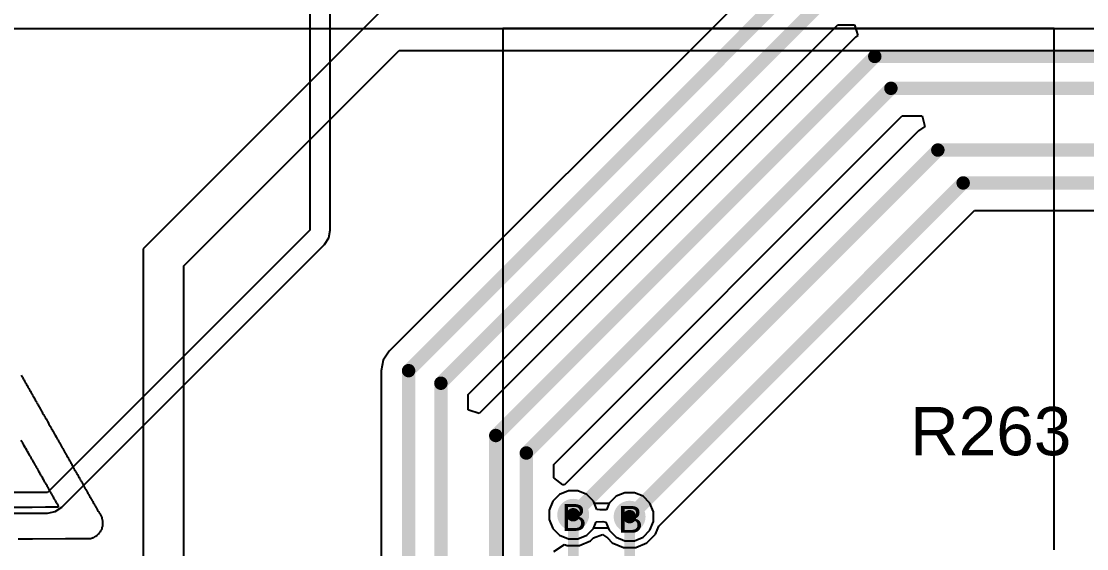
# Model space of a CAD drawing. Header units: inches. Extents: x 0 to 5379, y 0 to 5429.
# Drawn here: x 128.15 to 148.3, y 62.58 to 72.55 of the extents above; entities that cross this region are included whole.
import ezdxf

# ---------------------------------------------------------------- set-up
doc = ezdxf.new("R2010")
doc.units = ezdxf.units.IN
for name, color, linetype in [('Bottom Layer', 5, 'Continuous'), ('Bottom Solder', 6, 'Continuous'), ('Drill Drawing', 1, 'Continuous'), ('GND01', 16, 'Continuous'), ('GND02', 76, 'Continuous'), ('PWR', 156, 'Continuous'), ('SIG 01', 90, 'Continuous'), ('Top Layer', 1, 'Continuous'), ('Top Overlay', 2, 'Continuous'), ('Top Solder', 216, 'Continuous'), ('Via Holes', 16, 'Continuous')]:
    doc.layers.add(name, color=color, linetype=linetype)
doc.styles.add('Arial', font='', dxfattribs={"height": 0.2})
doc.styles.get('Arial').set_extended_font_data('Arial')

msp = doc.modelspace()

# ---------------------------------------------------------------- hatches: boundary and pattern name
at = {"layer": 'Bottom Layer'}
h = msp.add_hatch(color=5, dxfattribs=at)
edge = h.paths.add_edge_path()
edge.add_arc((138.587, 63.221), 0.2, 0, 360)
h = msp.add_hatch(color=5, dxfattribs=at)
edge = h.paths.add_edge_path()
edge.add_arc((139.654, 63.185), 0.2, 0, 360)
at = {"layer": 'Bottom Solder'}
h = msp.add_hatch(color=6, dxfattribs=at)
edge = h.paths.add_edge_path()
edge.add_arc((138.587, 63.221), 0.302, 0, 360)
h = msp.add_hatch(color=6, dxfattribs=at)
edge = h.paths.add_edge_path()
edge.add_arc((139.654, 63.185), 0.302, 0, 360)
at = {"layer": 'GND01'}
h = msp.add_hatch(color=16, dxfattribs=at)
edge = h.paths.add_edge_path()
edge.add_arc((138.587, 63.221), 0.2, 0, 360)
h = msp.add_hatch(color=16, dxfattribs=at)
edge = h.paths.add_edge_path()
edge.add_arc((139.654, 63.185), 0.2, 0, 360)
at = {"layer": 'GND02'}
h = msp.add_hatch(color=76, dxfattribs=at)
edge = h.paths.add_edge_path()
edge.add_arc((138.587, 63.221), 0.2, 0, 360)
h = msp.add_hatch(color=76, dxfattribs=at)
edge = h.paths.add_edge_path()
edge.add_arc((139.654, 63.185), 0.2, 0, 360)
at = {"layer": 'PWR'}
h = msp.add_hatch(color=156, dxfattribs=at)
edge = h.paths.add_edge_path()
edge.add_arc((138.587, 63.221), 0.2, 0, 360)
h = msp.add_hatch(color=156, dxfattribs=at)
edge = h.paths.add_edge_path()
edge.add_arc((139.654, 63.185), 0.2, 0, 360)
at = {"layer": 'SIG 01'}
h = msp.add_hatch(color=90, dxfattribs=at)
edge = h.paths.add_edge_path()
edge.add_arc((138.587, 63.221), 0.2, 0, 360)
h = msp.add_hatch(color=90, dxfattribs=at)
edge = h.paths.add_edge_path()
edge.add_arc((139.654, 63.185), 0.2, 0, 360)
at = {"layer": 'Top Layer'}
h = msp.add_hatch(color=1, dxfattribs=at)
edge = h.paths.add_edge_path()
edge.add_arc((138.587, 63.221), 0.2, 0, 360)
h = msp.add_hatch(color=1, dxfattribs=at)
edge = h.paths.add_edge_path()
edge.add_arc((139.654, 63.185), 0.2, 0, 360)
at = {"layer": 'Top Solder'}
h = msp.add_hatch(color=216, dxfattribs=at)
edge = h.paths.add_edge_path()
edge.add_arc((138.587, 63.221), 0.302, 0, 360)
h = msp.add_hatch(color=216, dxfattribs=at)
edge = h.paths.add_edge_path()
edge.add_arc((139.654, 63.185), 0.302, 0, 360)
at = {"layer": 'Via Holes'}
h = msp.add_hatch(color=7, dxfattribs=at)
edge = h.paths.add_edge_path()
edge.add_arc((138.587, 63.221), 0.1, 0, 360)
h = msp.add_hatch(color=7, dxfattribs=at)
edge = h.paths.add_edge_path()
edge.add_arc((139.654, 63.185), 0.1, 0, 360)

# ---------------------------------------------------------------- linework, layer by layer
at = {"layer": 'Bottom Layer'}
for p, q in [((134.976, 72.771), (130.453, 68.248)), ((131.221, 67.93), (135.294, 72.002)), ((135.294, 72.002), (186.118, 72.002)), ((130.453, 68.248), (130.453, 61.073)), ((131.221, 61.073), (131.221, 67.93)), ((138.33, 63.605), (138.202, 63.478)), ((138.497, 63.675), (138.33, 63.605)), ((138.677, 63.675), (138.497, 63.675)), ((138.844, 63.605), (138.677, 63.675)), ((138.972, 63.478), (138.844, 63.605)), ((139.397, 63.57), (139.269, 63.442)), ((139.564, 63.639), (139.397, 63.57)), ((139.744, 63.639), (139.564, 63.639)), ((139.911, 63.57), (139.744, 63.639)), ((140.039, 63.442), (139.911, 63.57)), ((138.202, 63.478), (138.133, 63.311)), ((138.133, 63.311), (138.133, 63.13)), ((139.036, 63.324), (138.972, 63.478)), ((139.092, 63.312), (139.036, 63.324)), ((139.217, 63.316), (139.092, 63.312)), ((139.269, 63.442), (139.217, 63.316)), ((140.108, 63.275), (140.039, 63.442)), ((138.133, 63.13), (138.202, 62.963)), ((138.972, 62.963), (139.024, 63.09)), ((139.024, 63.09), (139.149, 63.093)), ((139.149, 63.093), (139.205, 63.082)), ((140.039, 62.928), (140.108, 63.095)), ((140.108, 63.095), (140.108, 63.275)), ((138.202, 62.963), (138.33, 62.836)), ((138.844, 62.836), (138.972, 62.963)), ((139.205, 63.082), (139.269, 62.928)), ((139.269, 62.928), (139.397, 62.8)), ((139.911, 62.8), (140.039, 62.928)), ((138.33, 62.836), (138.497, 62.767)), ((138.497, 62.767), (138.677, 62.767)), ((138.677, 62.767), (138.844, 62.836)), ((139.397, 62.8), (139.564, 62.731)), ((139.564, 62.731), (139.744, 62.731)), ((139.744, 62.731), (139.911, 62.8))]:
    msp.add_line(p, q, dxfattribs=at)
at = {"layer": 'GND01'}
for p, q in [((138.33, 63.605), (138.202, 63.478)), ((138.497, 63.675), (138.33, 63.605)), ((138.677, 63.675), (138.497, 63.675)), ((138.844, 63.605), (138.677, 63.675)), ((138.972, 63.478), (138.844, 63.605)), ((139.397, 63.57), (139.269, 63.442)), ((139.564, 63.639), (139.397, 63.57)), ((139.744, 63.639), (139.564, 63.639)), ((139.911, 63.57), (139.744, 63.639)), ((140.039, 63.442), (139.911, 63.57)), ((138.202, 63.478), (138.133, 63.311)), ((138.133, 63.311), (138.133, 63.13)), ((138.99, 63.433), (138.972, 63.478)), ((139.265, 63.433), (138.99, 63.433)), ((139.269, 63.442), (139.265, 63.433)), ((140.108, 63.275), (140.039, 63.442)), ((138.133, 63.13), (138.202, 62.963)), ((140.039, 62.928), (140.108, 63.095)), ((140.108, 63.095), (140.108, 63.275)), ((138.202, 62.963), (138.33, 62.836)), ((138.844, 62.836), (138.972, 62.963)), ((138.972, 62.963), (138.976, 62.972)), ((138.976, 62.972), (139.251, 62.972)), ((139.251, 62.972), (139.269, 62.928)), ((139.269, 62.928), (139.397, 62.8)), ((139.911, 62.8), (140.039, 62.928)), ((138.33, 62.836), (138.497, 62.767)), ((138.497, 62.767), (138.677, 62.767)), ((138.677, 62.767), (138.844, 62.836)), ((139.397, 62.8), (139.564, 62.731)), ((139.564, 62.731), (139.744, 62.731)), ((139.744, 62.731), (139.911, 62.8))]:
    msp.add_line(p, q, dxfattribs=at)
at = {"layer": 'GND02'}
for p, q in [((138.33, 63.605), (138.202, 63.478)), ((138.497, 63.675), (138.33, 63.605)), ((138.677, 63.675), (138.497, 63.675)), ((138.844, 63.605), (138.677, 63.675)), ((138.972, 63.478), (138.844, 63.605)), ((139.397, 63.57), (139.269, 63.442)), ((139.564, 63.639), (139.397, 63.57)), ((139.744, 63.639), (139.564, 63.639)), ((139.911, 63.57), (139.744, 63.639)), ((140.039, 63.442), (139.911, 63.57)), ((138.202, 63.478), (138.133, 63.311)), ((138.133, 63.311), (138.133, 63.13)), ((138.99, 63.433), (138.972, 63.478)), ((139.265, 63.433), (138.99, 63.433)), ((139.269, 63.442), (139.265, 63.433)), ((140.108, 63.275), (140.039, 63.442)), ((138.133, 63.13), (138.202, 62.963)), ((140.039, 62.928), (140.108, 63.095)), ((140.108, 63.095), (140.108, 63.275)), ((138.202, 62.963), (138.33, 62.836)), ((138.844, 62.836), (138.972, 62.963)), ((138.972, 62.963), (138.976, 62.972)), ((138.976, 62.972), (139.251, 62.972)), ((139.251, 62.972), (139.269, 62.928)), ((139.269, 62.928), (139.397, 62.8)), ((139.911, 62.8), (140.039, 62.928)), ((138.33, 62.836), (138.497, 62.767)), ((138.497, 62.767), (138.677, 62.767)), ((138.677, 62.767), (138.844, 62.836)), ((139.397, 62.8), (139.564, 62.731)), ((139.564, 62.731), (139.744, 62.731)), ((139.744, 62.731), (139.911, 62.8))]:
    msp.add_line(p, q, dxfattribs=at)
at = {"layer": 'PWR'}
for p, q in [((133.604, 93.869), (133.604, 68.604)), ((133.992, 68.604), (133.992, 93.869)), ((133.604, 68.604), (128.639, 63.64)), ((133.963, 68.456), (133.992, 68.604)), ((128.914, 63.365), (133.879, 68.33)), ((133.879, 68.33), (133.963, 68.456)), ((128.639, 63.64), (118.453, 63.64)), ((138.33, 63.605), (138.202, 63.478)), ((138.497, 63.675), (138.33, 63.605)), ((138.677, 63.675), (138.497, 63.675)), ((138.844, 63.605), (138.677, 63.675)), ((138.972, 63.478), (138.844, 63.605)), ((139.397, 63.57), (139.269, 63.442)), ((139.564, 63.639), (139.397, 63.57)), ((139.744, 63.639), (139.564, 63.639)), ((139.911, 63.57), (139.744, 63.639)), ((140.039, 63.442), (139.911, 63.57)), ((128.788, 63.281), (128.914, 63.365)), ((138.202, 63.478), (138.133, 63.311)), ((138.133, 63.311), (138.133, 63.13)), ((138.99, 63.433), (138.972, 63.478)), ((139.265, 63.433), (138.99, 63.433)), ((139.269, 63.442), (139.265, 63.433)), ((140.108, 63.275), (140.039, 63.442)), ((118.453, 63.251), (128.639, 63.251)), ((128.639, 63.251), (128.788, 63.281)), ((138.133, 63.13), (138.202, 62.963)), ((140.039, 62.928), (140.108, 63.095)), ((140.108, 63.095), (140.108, 63.275)), ((138.202, 62.963), (138.33, 62.836)), ((138.844, 62.836), (138.972, 62.963)), ((138.972, 62.963), (138.976, 62.972)), ((138.976, 62.972), (139.251, 62.972)), ((139.251, 62.972), (139.269, 62.928)), ((139.269, 62.928), (139.397, 62.8)), ((139.911, 62.8), (140.039, 62.928)), ((138.33, 62.836), (138.497, 62.767)), ((138.497, 62.767), (138.677, 62.767)), ((138.677, 62.767), (138.844, 62.836)), ((139.397, 62.8), (139.564, 62.731)), ((139.564, 62.731), (139.744, 62.731)), ((139.744, 62.731), (139.911, 62.8))]:
    msp.add_line(p, q, dxfattribs=at)
at = {"layer": 'SIG 01'}
for p, q in [((142.736, 73.941), (135.107, 66.312)), ((136.602, 65.494), (143.596, 72.489)), ((143.596, 72.489), (143.909, 72.489)), ((143.909, 72.489), (143.971, 72.285)), ((143.926, 72.255), (136.805, 65.134)), ((143.971, 72.285), (143.926, 72.255)), ((138.218, 64.175), (144.812, 70.768)), ((144.812, 70.768), (145.186, 70.768)), ((145.186, 70.768), (145.239, 70.565)), ((145.239, 70.565), (145.119, 70.485)), ((145.119, 70.485), (138.421, 63.787)), ((140.209, 63.008), (146.179, 68.978)), ((146.179, 68.978), (209.223, 68.978)), ((135.107, 66.312), (134.994, 66.144)), ((134.994, 66.144), (134.955, 65.946)), ((134.955, 65.946), (134.955, 32.332)), ((136.602, 65.208), (136.602, 65.494)), ((136.613, 65.199), (136.602, 65.208)), ((136.805, 65.134), (136.613, 65.199)), ((138.218, 63.917), (138.218, 64.175)), ((138.392, 63.79), (138.218, 63.917)), ((138.421, 63.787), (138.392, 63.79)), ((140.146, 62.856), (140.209, 63.008)), ((138.703, 62.64), (138.916, 62.728)), ((138.916, 62.728), (138.971, 62.783)), ((138.971, 62.783), (139.141, 62.848)), ((139.141, 62.848), (139.236, 62.782)), ((139.236, 62.782), (139.325, 62.693)), ((139.325, 62.693), (139.538, 62.604)), ((139.769, 62.604), (139.983, 62.693)), ((139.983, 62.693), (140.146, 62.856)), ((138.218, 62.525), (138.421, 62.66)), ((138.421, 62.66), (138.472, 62.64)), ((138.472, 62.64), (138.703, 62.64)), ((139.538, 62.604), (139.769, 62.604))]:
    msp.add_line(p, q, dxfattribs=at)
for points in [[(135.473, 65.946, 0.254, 0.254, 0), (143.102, 73.575, 0.254, 0.254, 0)], [(136.084, 65.709, 0.254, 0.254, 0), (143.382, 73.007, 0.254, 0.254, 0)], [(137.123, 64.72, 0.254, 0.254, 0), (144.292, 71.889, 0.254, 0.254, 0)], [(144.292, 71.889, 0.254, 0.254, 0), (197.971, 71.889, 0.254, 0.254, 0)], [(137.7, 64.389, 0.254, 0.254, 0), (144.597, 71.286, 0.254, 0.254, 0)], [(144.597, 71.286, 0.254, 0.254, 0), (198.308, 71.286, 0.254, 0.254, 0)], [(138.587, 63.221, 0.254, 0.254, 0), (145.485, 70.119, 0.254, 0.254, 0)], [(145.485, 70.119, 0.254, 0.254, 0), (208.966, 70.119, 0.254, 0.254, 0)], [(139.654, 63.185, 0.254, 0.254, 0), (145.964, 69.496, 0.254, 0.254, 0)], [(145.964, 69.496, 0.254, 0.254, 0), (209.223, 69.496, 0.254, 0.254, 0)], [(135.473, 32.332, 0.254, 0.254, 0), (135.473, 65.946, 0.254, 0.254, 0)], [(136.084, 32.56, 0.254, 0.254, 0), (136.084, 65.709, 0.254, 0.254, 0)], [(137.123, 47.731, 0.254, 0.254, 0), (137.123, 64.72, 0.254, 0.254, 0)], [(137.7, 48.041, 0.254, 0.254, 0), (137.7, 64.389, 0.254, 0.254, 0)]]:
    msp.add_lwpolyline(points, format="xyseb", dxfattribs=at)
for points in [[(144.229, 71.889, 0.127, 0.127, 1), (144.356, 71.889, 0.127, 0.127, 1)], [(144.229, 71.889, 0.127, 0.127, 1), (144.356, 71.889, 0.127, 0.127, 1)], [(144.534, 71.286, 0.127, 0.127, 1), (144.661, 71.286, 0.127, 0.127, 1)], [(144.534, 71.286, 0.127, 0.127, 1), (144.661, 71.286, 0.127, 0.127, 1)], [(145.422, 70.119, 0.127, 0.127, 1), (145.549, 70.119, 0.127, 0.127, 1)], [(145.422, 70.119, 0.127, 0.127, 1), (145.549, 70.119, 0.127, 0.127, 1)], [(145.901, 69.496, 0.127, 0.127, 1), (146.028, 69.496, 0.127, 0.127, 1)], [(145.901, 69.496, 0.127, 0.127, 1), (146.028, 69.496, 0.127, 0.127, 1)], [(135.409, 65.946, 0.127, 0.127, 1), (135.536, 65.946, 0.127, 0.127, 1)], [(135.409, 65.946, 0.127, 0.127, 1), (135.536, 65.946, 0.127, 0.127, 1)], [(136.02, 65.709, 0.127, 0.127, 1), (136.147, 65.709, 0.127, 0.127, 1)], [(136.02, 65.709, 0.127, 0.127, 1), (136.147, 65.709, 0.127, 0.127, 1)], [(137.059, 64.72, 0.127, 0.127, 1), (137.186, 64.72, 0.127, 0.127, 1)], [(137.059, 64.72, 0.127, 0.127, 1), (137.186, 64.72, 0.127, 0.127, 1)], [(137.637, 64.389, 0.127, 0.127, 1), (137.764, 64.389, 0.127, 0.127, 1)], [(137.637, 64.389, 0.127, 0.127, 1), (137.764, 64.389, 0.127, 0.127, 1)], [(138.524, 63.221, 0.127, 0.127, 1), (138.651, 63.221, 0.127, 0.127, 1)], [(139.59, 63.185, 0.127, 0.127, 1), (139.717, 63.185, 0.127, 0.127, 1)]]:
    msp.add_lwpolyline(points, format="xyseb", close=True, dxfattribs=at)
at = {"layer": 'Top Layer'}
for p, q in [((0.381, 72.415), (350, 72.415)), ((119.882, 72.415), (137.256, 72.415)), ((137.256, 72.415), (137.256, 60.782)), ((147.685, 72.415), (137.256, 72.415)), ((137.256, 72.415), (137.256, 61.925)), ((147.685, 62.556), (147.685, 72.415))]:
    msp.add_line(p, q, dxfattribs=at)
for points in [[(138.587, 61.544, 0.203, 0.203, 0), (138.587, 63.221, 0.203, 0.203, 0)], [(139.654, 62.052, 0.203, 0.203, 0), (139.654, 63.185, 0.203, 0.203, 0)]]:
    msp.add_lwpolyline(points, format="xyseb", dxfattribs=at)
for points in [[(138.536, 63.221, 0.102, 0.102, 1), (138.638, 63.221, 0.102, 0.102, 1)], [(139.603, 63.185, 0.102, 0.102, 1), (139.705, 63.185, 0.102, 0.102, 1)]]:
    msp.add_lwpolyline(points, format="xyseb", close=True, dxfattribs=at)
at = {"layer": 'Top Overlay'}
for p, q in [((128.145, 65.863), (128.151, 65.847)), ((128.151, 65.847), (128.159, 65.838)), ((128.159, 65.838), (128.161, 65.835)), ((128.161, 65.835), (128.164, 65.827)), ((128.164, 65.827), (128.171, 65.816)), ((128.171, 65.816), (128.176, 65.811)), ((128.176, 65.811), (128.182, 65.794)), ((128.182, 65.794), (128.19, 65.78)), ((128.19, 65.78), (128.194, 65.776)), ((128.194, 65.776), (128.199, 65.765)), ((128.199, 65.765), (128.208, 65.747)), ((128.208, 65.747), (128.215, 65.737)), ((128.215, 65.737), (128.217, 65.728)), ((128.217, 65.728), (128.23, 65.711)), ((128.23, 65.711), (128.231, 65.704)), ((128.231, 65.704), (128.239, 65.696)), ((128.239, 65.696), (128.244, 65.685)), ((128.244, 65.685), (128.254, 65.667)), ((128.254, 65.667), (128.267, 65.642)), ((128.267, 65.642), (128.27, 65.639)), ((128.27, 65.639), (128.272, 65.636)), ((128.272, 65.636), (128.277, 65.624)), ((128.277, 65.624), (128.284, 65.613)), ((128.284, 65.613), (128.288, 65.608)), ((128.288, 65.608), (128.292, 65.597)), ((128.292, 65.597), (128.298, 65.588)), ((128.298, 65.588), (128.301, 65.585)), ((128.301, 65.585), (128.311, 65.567)), ((128.311, 65.567), (128.318, 65.557)), ((128.318, 65.557), (128.324, 65.542)), ((128.324, 65.542), (128.33, 65.532)), ((128.33, 65.532), (128.334, 65.526)), ((128.334, 65.526), (128.346, 65.505)), ((128.346, 65.505), (128.352, 65.494)), ((128.352, 65.494), (128.355, 65.486)), ((128.355, 65.486), (128.359, 65.475)), ((128.359, 65.475), (128.368, 65.466)), ((128.368, 65.466), (128.372, 65.458)), ((128.372, 65.458), (128.378, 65.446)), ((128.378, 65.446), (128.382, 65.443)), ((128.382, 65.443), (128.396, 65.415)), ((128.396, 65.415), (128.403, 65.406)), ((128.403, 65.406), (128.417, 65.374)), ((128.417, 65.374), (128.419, 65.371)), ((128.419, 65.371), (128.422, 65.368)), ((128.422, 65.368), (128.423, 65.365)), ((128.423, 65.365), (128.426, 65.364)), ((128.426, 65.364), (128.432, 65.353)), ((128.432, 65.353), (128.436, 65.343)), ((128.436, 65.343), (128.444, 65.335)), ((128.444, 65.335), (128.455, 65.314)), ((128.455, 65.314), (128.462, 65.304)), ((128.462, 65.304), (128.463, 65.298)), ((128.463, 65.298), (128.473, 65.28)), ((128.473, 65.28), (128.48, 65.27)), ((128.48, 65.27), (128.484, 65.259)), ((128.484, 65.259), (128.486, 65.257)), ((128.486, 65.257), (128.488, 65.254)), ((128.488, 65.254), (128.495, 65.245)), ((128.495, 65.245), (128.498, 65.242)), ((128.498, 65.242), (128.502, 65.223)), ((128.502, 65.223), (128.506, 65.218)), ((128.506, 65.218), (128.512, 65.211)), ((128.512, 65.211), (128.514, 65.208)), ((128.514, 65.208), (128.52, 65.196)), ((128.52, 65.196), (128.535, 65.169)), ((128.535, 65.169), (128.542, 65.159)), ((128.542, 65.159), (128.55, 65.144)), ((128.55, 65.144), (128.565, 65.116)), ((128.565, 65.116), (128.571, 65.107)), ((128.571, 65.107), (128.574, 65.098)), ((128.574, 65.098), (128.576, 65.095)), ((128.576, 65.095), (128.583, 65.086)), ((128.583, 65.086), (128.586, 65.084)), ((128.586, 65.084), (128.589, 65.075)), ((128.589, 65.075), (128.594, 65.067)), ((128.594, 65.067), (128.597, 65.064)), ((128.597, 65.064), (128.599, 65.061)), ((128.599, 65.061), (128.614, 65.033)), ((128.614, 65.033), (128.622, 65.022)), ((128.622, 65.022), (128.626, 65.011)), ((128.626, 65.011), (128.636, 64.995)), ((128.636, 64.995), (128.64, 64.991)), ((128.64, 64.991), (128.641, 64.987)), ((128.641, 64.987), (128.646, 64.976)), ((128.646, 64.976), (128.661, 64.948)), ((128.661, 64.948), (128.669, 64.937)), ((128.669, 64.937), (128.689, 64.899)), ((128.689, 64.899), (128.697, 64.888)), ((128.697, 64.888), (128.701, 64.877)), ((128.701, 64.877), (128.704, 64.869)), ((128.704, 64.869), (128.707, 64.866)), ((128.707, 64.866), (128.708, 64.863)), ((128.708, 64.863), (128.712, 64.86)), ((128.712, 64.86), (128.723, 64.839)), ((128.723, 64.839), (128.728, 64.834)), ((128.728, 64.834), (128.731, 64.825)), ((128.731, 64.825), (128.741, 64.808)), ((128.741, 64.808), (128.748, 64.798)), ((128.748, 64.798), (128.754, 64.786)), ((128.754, 64.786), (128.783, 64.731)), ((128.783, 64.731), (128.787, 64.727)), ((128.787, 64.727), (128.803, 64.696)), ((128.15, 64.62), (128.145, 64.63)), ((128.158, 64.608), (128.15, 64.62)), ((128.163, 64.6), (128.158, 64.608)), ((128.166, 64.592), (128.163, 64.6)), ((128.168, 64.589), (128.166, 64.592)), ((128.176, 64.58), (128.168, 64.589)), ((128.182, 64.564), (128.176, 64.58)), ((128.187, 64.559), (128.182, 64.564)), ((128.195, 64.544), (128.187, 64.559)), ((128.203, 64.527), (128.195, 64.544)), ((128.22, 64.495), (128.203, 64.527)), ((128.803, 64.696), (128.811, 64.683)), ((128.811, 64.683), (128.832, 64.643)), ((128.832, 64.643), (128.841, 64.629)), ((128.841, 64.629), (128.847, 64.618)), ((128.847, 64.618), (128.85, 64.615)), ((128.85, 64.615), (128.852, 64.611)), ((128.852, 64.611), (128.855, 64.603)), ((128.855, 64.603), (128.859, 64.593)), ((128.859, 64.593), (128.863, 64.588)), ((128.863, 64.588), (128.866, 64.586)), ((128.866, 64.586), (128.878, 64.564)), ((128.878, 64.564), (128.881, 64.561)), ((128.881, 64.561), (128.886, 64.549)), ((128.886, 64.549), (128.895, 64.535)), ((128.895, 64.535), (128.901, 64.525)), ((128.901, 64.525), (128.903, 64.522)), ((128.903, 64.522), (128.922, 64.484)), ((128.228, 64.484), (128.22, 64.495)), ((128.234, 64.473), (128.228, 64.484)), ((128.249, 64.445), (128.234, 64.473)), ((128.256, 64.435), (128.249, 64.445)), ((128.257, 64.432), (128.256, 64.435)), ((128.266, 64.419), (128.257, 64.432)), ((128.282, 64.388), (128.266, 64.419)), ((128.285, 64.384), (128.282, 64.388)), ((128.308, 64.34), (128.285, 64.384)), ((128.31, 64.338), (128.308, 64.34)), ((128.319, 64.325), (128.31, 64.338)), ((128.321, 64.316), (128.319, 64.325)), ((128.333, 64.299), (128.321, 64.316)), ((128.346, 64.275), (128.333, 64.299)), ((128.922, 64.484), (128.93, 64.473)), ((128.93, 64.473), (128.948, 64.438)), ((128.948, 64.438), (128.957, 64.427)), ((128.957, 64.427), (128.963, 64.412)), ((128.963, 64.412), (128.97, 64.401)), ((128.97, 64.401), (128.978, 64.389)), ((128.978, 64.389), (128.982, 64.379)), ((128.982, 64.379), (128.987, 64.369)), ((128.987, 64.369), (128.996, 64.357)), ((128.996, 64.357), (128.999, 64.348)), ((128.999, 64.348), (129.006, 64.337)), ((129.006, 64.337), (129.009, 64.334)), ((129.009, 64.334), (129.017, 64.319)), ((129.017, 64.319), (129.024, 64.309)), ((129.024, 64.309), (129.031, 64.289)), ((128.355, 64.257), (128.346, 64.275)), ((128.363, 64.245), (128.355, 64.257)), ((128.369, 64.235), (128.363, 64.245)), ((128.375, 64.219), (128.369, 64.235)), ((128.382, 64.213), (128.375, 64.219)), ((128.393, 64.192), (128.382, 64.213)), ((128.399, 64.18), (128.393, 64.192)), ((128.401, 64.177), (128.399, 64.18)), ((128.404, 64.174), (128.401, 64.177)), ((128.406, 64.17), (128.404, 64.174)), ((128.408, 64.168), (128.406, 64.17)), ((128.413, 64.157), (128.408, 64.168)), ((128.416, 64.149), (128.413, 64.157)), ((128.422, 64.144), (128.416, 64.149)), ((128.426, 64.138), (128.422, 64.144)), ((128.432, 64.123), (128.426, 64.138)), ((128.436, 64.114), (128.432, 64.123)), ((128.444, 64.104), (128.436, 64.114)), ((128.449, 64.094), (128.444, 64.104)), ((129.031, 64.289), (129.033, 64.286)), ((129.033, 64.286), (129.035, 64.283)), ((129.035, 64.283), (129.04, 64.278)), ((129.04, 64.278), (129.042, 64.275)), ((129.042, 64.275), (129.05, 64.262)), ((129.05, 64.262), (129.06, 64.241)), ((129.06, 64.241), (129.061, 64.237)), ((129.061, 64.237), (129.073, 64.221)), ((129.073, 64.221), (129.074, 64.214)), ((129.074, 64.214), (129.082, 64.205)), ((129.082, 64.205), (129.084, 64.203)), ((129.084, 64.203), (129.09, 64.187)), ((129.09, 64.187), (129.092, 64.185)), ((129.092, 64.185), (129.094, 64.182)), ((129.094, 64.182), (129.099, 64.177)), ((129.099, 64.177), (129.104, 64.165)), ((129.104, 64.165), (129.13, 64.116)), ((129.13, 64.116), (129.135, 64.112)), ((129.135, 64.112), (129.138, 64.103)), ((129.138, 64.103), (129.142, 64.093)), ((128.46, 64.076), (128.449, 64.094)), ((128.462, 64.069), (128.46, 64.076)), ((128.47, 64.058), (128.462, 64.069)), ((128.476, 64.046), (128.47, 64.058)), ((128.484, 64.028), (128.476, 64.046)), ((128.488, 64.025), (128.484, 64.028)), ((128.496, 64.01), (128.488, 64.025)), ((128.502, 63.996), (128.496, 64.01)), ((128.504, 63.992), (128.502, 63.996)), ((128.509, 63.987), (128.504, 63.992)), ((128.517, 63.973), (128.509, 63.987)), ((128.52, 63.964), (128.517, 63.973)), ((128.527, 63.958), (128.52, 63.964)), ((128.54, 63.933), (128.527, 63.958)), ((128.543, 63.93), (128.54, 63.933)), ((128.551, 63.915), (128.543, 63.93)), ((128.56, 63.897), (128.551, 63.915)), ((128.563, 63.894), (128.56, 63.897)), ((128.579, 63.863), (128.563, 63.894)), ((129.142, 64.093), (129.148, 64.085)), ((129.148, 64.085), (129.149, 64.082)), ((129.149, 64.082), (129.158, 64.067)), ((129.158, 64.067), (129.164, 64.058)), ((129.164, 64.058), (129.167, 64.049)), ((129.167, 64.049), (129.174, 64.038)), ((129.174, 64.038), (129.182, 64.027)), ((129.182, 64.027), (129.184, 64.02)), ((129.184, 64.02), (129.192, 64.005)), ((129.192, 64.005), (129.195, 64.002)), ((129.195, 64.002), (129.207, 63.981)), ((129.207, 63.981), (129.213, 63.971)), ((129.213, 63.971), (129.221, 63.956)), ((129.221, 63.956), (129.226, 63.948)), ((129.226, 63.948), (129.239, 63.924)), ((129.239, 63.924), (129.247, 63.909)), ((129.247, 63.909), (129.258, 63.893)), ((129.258, 63.893), (129.266, 63.872)), ((128.592, 63.839), (128.579, 63.863)), ((128.6, 63.83), (128.592, 63.839)), ((128.602, 63.827), (128.6, 63.83)), ((128.609, 63.81), (128.602, 63.827)), ((128.617, 63.801), (128.609, 63.81)), ((128.618, 63.795), (128.617, 63.801)), ((128.625, 63.785), (128.618, 63.795)), ((128.633, 63.77), (128.625, 63.785)), ((128.64, 63.755), (128.633, 63.77)), ((128.643, 63.752), (128.64, 63.755)), ((128.645, 63.749), (128.643, 63.752)), ((128.647, 63.746), (128.645, 63.749)), ((128.651, 63.736), (128.647, 63.746)), ((128.658, 63.726), (128.651, 63.736)), ((128.666, 63.711), (128.658, 63.726)), ((128.674, 63.7), (128.666, 63.711)), ((128.679, 63.687), (128.674, 63.7)), ((129.266, 63.872), (129.272, 63.863)), ((129.272, 63.863), (129.278, 63.857)), ((129.278, 63.857), (129.284, 63.841)), ((129.284, 63.841), (129.288, 63.835)), ((129.288, 63.835), (129.295, 63.826)), ((129.295, 63.826), (129.301, 63.814)), ((129.301, 63.814), (129.316, 63.786)), ((129.316, 63.786), (129.324, 63.775)), ((129.324, 63.775), (129.328, 63.764)), ((129.328, 63.764), (129.331, 63.759)), ((129.331, 63.759), (129.337, 63.749)), ((129.337, 63.749), (129.357, 63.713)), ((129.357, 63.713), (129.365, 63.701)), ((129.365, 63.701), (129.373, 63.687)), ((128.687, 63.675), (128.679, 63.687)), ((128.694, 63.66), (128.687, 63.675)), ((128.698, 63.652), (128.694, 63.66)), ((128.711, 63.632), (128.698, 63.652)), ((128.715, 63.621), (128.711, 63.632)), ((128.721, 63.612), (128.715, 63.621)), ((128.73, 63.597), (128.721, 63.612)), ((128.733, 63.589), (128.73, 63.597)), ((128.738, 63.584), (128.733, 63.589)), ((128.742, 63.578), (128.738, 63.584)), ((128.746, 63.567), (128.742, 63.578)), ((128.752, 63.558), (128.746, 63.567)), ((128.761, 63.543), (128.752, 63.558)), ((128.764, 63.535), (128.761, 63.543)), ((128.77, 63.525), (128.764, 63.535)), ((128.78, 63.507), (128.77, 63.525)), ((128.783, 63.504), (128.78, 63.507)), ((128.785, 63.5), (128.783, 63.504)), ((128.788, 63.497), (128.785, 63.5)), ((128.79, 63.491), (128.788, 63.497)), ((128.798, 63.478), (128.79, 63.491)), ((129.373, 63.687), (129.377, 63.683)), ((129.377, 63.683), (129.378, 63.68)), ((129.378, 63.68), (129.381, 63.677)), ((129.381, 63.677), (129.386, 63.666)), ((129.386, 63.666), (129.389, 63.658)), ((129.389, 63.658), (129.397, 63.645)), ((129.397, 63.645), (129.401, 63.641)), ((129.401, 63.641), (129.407, 63.625)), ((129.407, 63.625), (129.41, 63.617)), ((129.41, 63.617), (129.414, 63.613)), ((129.414, 63.613), (129.416, 63.61)), ((129.416, 63.61), (129.421, 63.605)), ((129.421, 63.605), (129.424, 63.597)), ((129.424, 63.597), (129.43, 63.585)), ((129.43, 63.585), (129.435, 63.581)), ((129.435, 63.581), (129.439, 63.57)), ((129.439, 63.57), (129.448, 63.557)), ((129.448, 63.557), (129.45, 63.554)), ((129.45, 63.554), (129.455, 63.543)), ((129.455, 63.543), (129.468, 63.518)), ((129.468, 63.518), (129.475, 63.509)), ((129.475, 63.509), (129.488, 63.484)), ((127.726, 63.366), (128.354, 63.368)), ((128.354, 63.368), (128.602, 63.37)), ((128.602, 63.37), (128.728, 63.371)), ((128.728, 63.371), (128.739, 63.372)), ((128.739, 63.372), (128.743, 63.371)), ((128.743, 63.371), (128.755, 63.369)), ((128.755, 63.369), (128.774, 63.372)), ((128.774, 63.372), (128.815, 63.371)), ((128.808, 63.46), (128.798, 63.478)), ((128.811, 63.456), (128.808, 63.46)), ((128.819, 63.442), (128.811, 63.456)), ((128.815, 63.371), (128.82, 63.372)), ((128.823, 63.433), (128.819, 63.442)), ((128.82, 63.372), (128.84, 63.371)), ((128.824, 63.43), (128.823, 63.433)), ((128.829, 63.425), (128.824, 63.43)), ((128.836, 63.414), (128.829, 63.425)), ((128.841, 63.402), (128.836, 63.414)), ((128.84, 63.371), (128.841, 63.369)), ((128.842, 63.399), (128.841, 63.402)), ((128.841, 63.369), (128.85, 63.374)), ((128.85, 63.388), (128.842, 63.399)), ((128.85, 63.374), (128.85, 63.388)), ((129.488, 63.484), (129.496, 63.473)), ((129.496, 63.473), (129.507, 63.451)), ((129.507, 63.451), (129.517, 63.433)), ((129.517, 63.433), (129.524, 63.427)), ((129.524, 63.427), (129.525, 63.424)), ((129.525, 63.424), (129.528, 63.416)), ((129.528, 63.416), (129.533, 63.405)), ((129.533, 63.405), (129.538, 63.396)), ((129.538, 63.396), (129.543, 63.391)), ((129.543, 63.391), (129.55, 63.375)), ((129.55, 63.375), (129.557, 63.366)), ((129.557, 63.366), (129.563, 63.355)), ((129.563, 63.355), (129.567, 63.344)), ((129.567, 63.344), (129.575, 63.331)), ((129.575, 63.331), (129.582, 63.322)), ((129.582, 63.322), (129.589, 63.309)), ((129.589, 63.309), (129.6, 63.288)), ((129.6, 63.288), (129.604, 63.285)), ((129.604, 63.285), (129.605, 63.282)), ((129.605, 63.282), (129.613, 63.268)), ((129.613, 63.268), (129.615, 63.265)), ((129.615, 63.265), (129.623, 63.252)), ((129.623, 63.252), (129.631, 63.237)), ((129.631, 63.237), (129.635, 63.234)), ((129.635, 63.234), (129.636, 63.231)), ((129.636, 63.231), (129.648, 63.21)), ((129.648, 63.21), (129.653, 63.205)), ((129.653, 63.205), (129.656, 63.197)), ((129.656, 63.197), (129.662, 63.181)), ((129.662, 63.181), (129.667, 63.17)), ((129.667, 63.17), (129.671, 63.157)), ((129.671, 63.157), (129.672, 63.146)), ((129.672, 63.146), (129.674, 63.139)), ((129.674, 63.139), (129.678, 63.122)), ((129.678, 63.122), (129.682, 63.112)), ((129.682, 63.112), (129.684, 63.1)), ((129.685, 63.094), (129.683, 63.029)), ((129.684, 63.1), (129.685, 63.094)), ((129.626, 62.888), (129.625, 62.885)), ((129.631, 62.893), (129.626, 62.888)), ((129.633, 62.896), (129.631, 62.893)), ((129.636, 62.899), (129.633, 62.896)), ((129.646, 62.917), (129.636, 62.899)), ((129.654, 62.929), (129.646, 62.917)), ((129.657, 62.934), (129.654, 62.929)), ((129.661, 62.945), (129.657, 62.934)), ((129.668, 62.957), (129.661, 62.945)), ((129.67, 62.964), (129.668, 62.957)), ((129.672, 62.979), (129.67, 62.964)), ((129.676, 62.991), (129.672, 62.979)), ((129.68, 63.005), (129.676, 62.991)), ((129.681, 63.014), (129.68, 63.005)), ((129.683, 63.029), (129.681, 63.014)), ((128.353, 62.761), (128.084, 62.76)), ((128.358, 62.763), (128.353, 62.761)), ((128.985, 62.764), (128.358, 62.763)), ((128.99, 62.766), (128.985, 62.764)), ((128.999, 62.765), (128.99, 62.766)), ((129.426, 62.766), (128.999, 62.765)), ((129.438, 62.768), (129.426, 62.766)), ((129.454, 62.769), (129.438, 62.768)), ((129.477, 62.773), (129.454, 62.769)), ((129.495, 62.781), (129.477, 62.773)), ((129.505, 62.787), (129.495, 62.781)), ((129.523, 62.797), (129.505, 62.787)), ((129.531, 62.8), (129.523, 62.797)), ((129.542, 62.809), (129.531, 62.8)), ((129.551, 62.813), (129.542, 62.809)), ((129.573, 62.83), (129.551, 62.813)), ((129.577, 62.831), (129.573, 62.83)), ((129.586, 62.84), (129.577, 62.831)), ((129.587, 62.844), (129.586, 62.84)), ((129.595, 62.849), (129.587, 62.844)), ((129.598, 62.851), (129.595, 62.849)), ((129.605, 62.858), (129.598, 62.851)), ((129.612, 62.87), (129.605, 62.858)), ((129.618, 62.876), (129.612, 62.87)), ((129.62, 62.88), (129.618, 62.876)), ((129.625, 62.885), (129.62, 62.88))]:
    msp.add_line(p, q, dxfattribs=at)

# ---------------------------------------------------------------- texts
at = {"layer": 'Drill Drawing', "style": 'Arial'}
for p in [(138.367, 62.916), (139.434, 62.88)]:
    msp.add_text('B', height=0.508, dxfattribs=at).set_placement(p)
at = {"layer": 'Top Overlay', "style": 'Arial'}
msp.add_text('R263', height=0.9144, dxfattribs=at).set_placement((144.958, 64.346))

doc.saveas('drawing.dxf')
